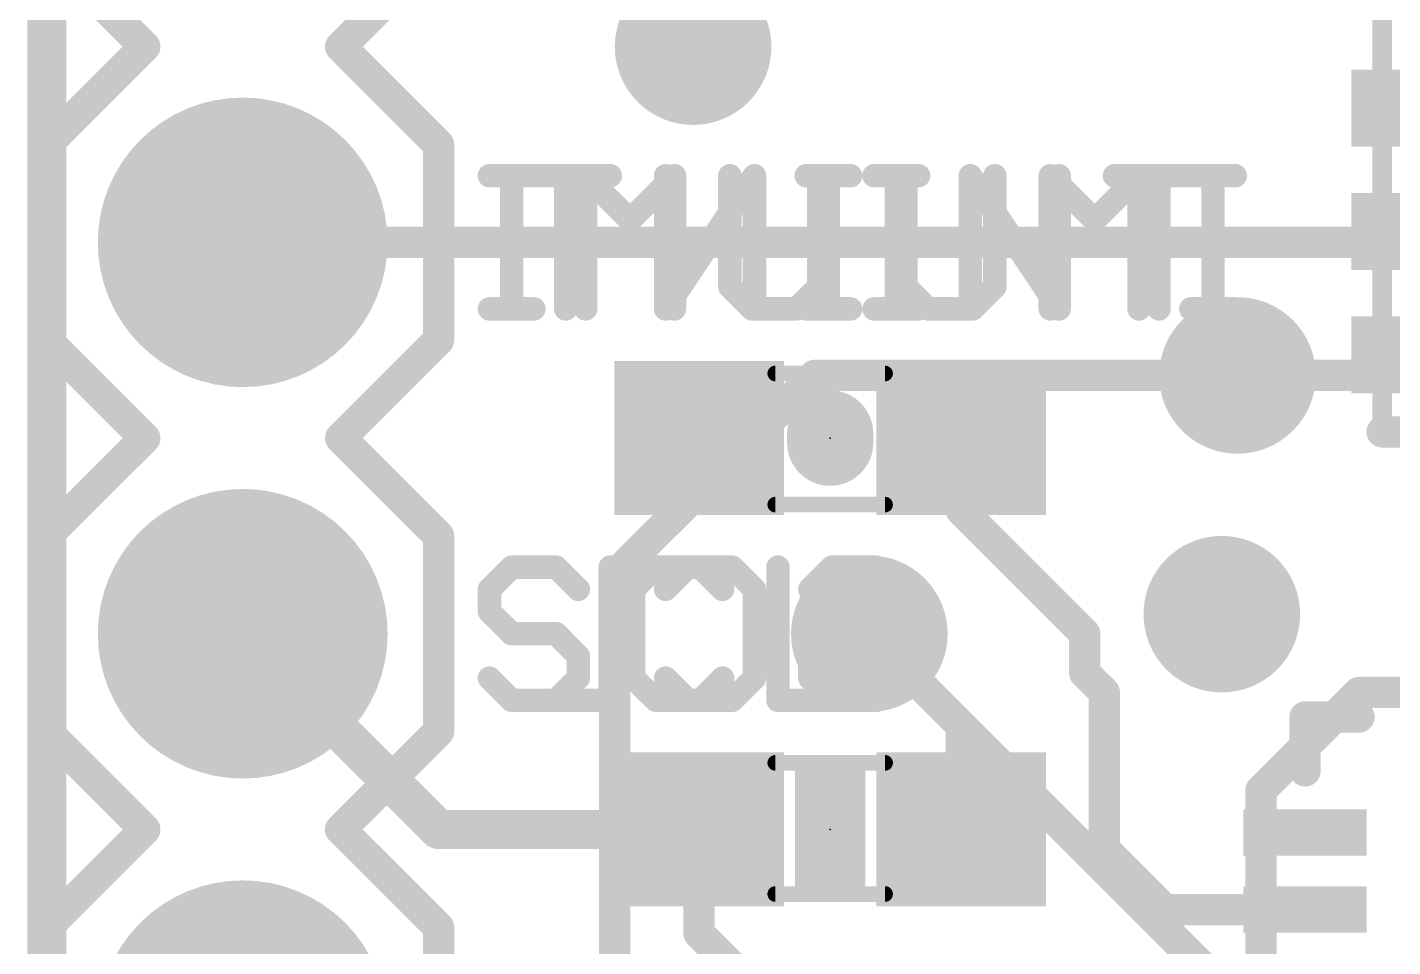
# Model space of a CAD drawing. Extents: x -3.8 to 20.4, y -39.4 to 28.1.
# Drawn here: x -0.13 to 8.73, y 11.94 to 17.91 of the extents above; entities that cross this region are included whole.
import ezdxf

# ---------------------------------------------------------------- set-up
doc = ezdxf.new("R2010")
doc.units = 0
for name, color, linetype in [('1', 12, 'CONTINUOUS'), ('16', 132, 'CONTINUOUS'), ('17', 110, 'CONTINUOUS'), ('18', 110, 'CONTINUOUS'), ('20', 53, 'CONTINUOUS'), ('21', 41, 'CONTINUOUS'), ('22', 40, 'CONTINUOUS'), ('23', 53, 'CONTINUOUS'), ('51', 53, 'CONTINUOUS')]:
    doc.layers.add(name, color=color, linetype=linetype)

# ---------------------------------------------------------------- blocks, each defined once
blk = doc.blocks.new('RECT')
blk.add_solid([(-0.5, -0.5), (0.5, -0.5), (-0.5, 0.5), (0.5, 0.5)])
blk = doc.blocks.new('ROUNDP')
at = {"const_width": 0.5}
blk.add_lwpolyline([(0, -0.25, 1), (0, 0.25, 1), (0, -0.25)], format="xyb", dxfattribs=at)
blk = doc.blocks.new('ROUNDV')
at = {"const_width": 0.5}
blk.add_lwpolyline([(0, -0.25, 1), (0, 0.25, 1), (0, -0.25)], format="xyb", dxfattribs=at)

msp = doc.modelspace()

# ---------------------------------------------------------------- linework, layer by layer
at = {"layer": '1'}
for points, const_width in [([(0, 0), (0, 27.94)], 0.254), ([(8.5344, 15.6464), (9.06, 15.78)], 0.2032), ([(7.7216, 15.6464), (8.5344, 15.6464)], 0.2032), ([(5.93, 14.771), (5.93, 15.24)], 0.2032), ([(6.731, 13.97), (5.93, 14.771)], 0.2032), ([(1.27, 13.97), (2.54, 12.7)], 0.254), ([(5.334, 13.97), (5.93, 13.374)], 0.2032), ([(6.731, 13.716), (6.731, 13.97)], 0.2032), ([(6.858, 13.589), (6.731, 13.716)], 0.2032), ([(6.858, 12.7), (6.858, 13.589)], 0.2032), ([(5.93, 13.374), (5.93, 12.7)], 0.2032), ([(2.54, 12.7), (3.048, 12.7)], 0.254), ([(3.048, 12.7), (3.175, 12.7)], 0.254), ([(3.175, 12.7), (4.23, 12.7)], 0.254), ([(4.23, 12.7), (4.23, 12.026)], 0.2032), ([(6.858, 12.573), (6.858, 12.7)], 0.2032), ([(6.858, 12.573), (6.985, 12.446)], 0.2032), ([(6.985, 12.446), (7.251, 12.18)], 0.2032), ([(7.251, 12.18), (8.16, 12.18)], 0.2032), ([(4.23, 12.026), (4.953, 11.303)], 0.2032)]:
    msp.add_lwpolyline(points, dxfattribs=dict(at, const_width=const_width))
for points, const_width in [([(7.7216, 15.6972, 1), (7.7216, 15.5956)], 0.1016), ([(8.5219, 15.6956, 1), (8.5469, 15.5972)], 0.1016), ([(8.5344, 15.5956, 1), (8.5344, 15.6972)], 0.1016), ([(5.9808, 15.24, 1), (5.8792, 15.24)], 0.1016), ([(5.9659, 14.8069, 1), (5.8941, 14.7351)], 0.1016), ([(5.8792, 14.771, 1), (5.9808, 14.771)], 0.1016), ([(1.3149, 14.0149, 1), (1.2251, 13.9251)], 0.127), ([(5.3699, 14.0059, 1), (5.2981, 13.9341)], 0.1016), ([(6.7818, 13.97, 1), (6.6802, 13.97)], 0.1016), ([(6.6951, 13.9341, 1), (6.7669, 14.0059)], 0.1016), ([(6.7669, 13.7519, 1), (6.6951, 13.6801)], 0.1016), ([(6.6802, 13.716, 1), (6.7818, 13.716)], 0.1016), ([(6.9088, 13.589, 1), (6.8072, 13.589)], 0.1016), ([(6.8221, 13.5531, 1), (6.8939, 13.6249)], 0.1016), ([(5.9808, 13.374, 1), (5.8792, 13.374)], 0.1016), ([(5.8941, 13.3381, 1), (5.9659, 13.4099)], 0.1016), ([(2.54, 12.7635, 1), (2.54, 12.6365)], 0.127), ([(2.4951, 12.6551, 1), (2.5849, 12.7449)], 0.127), ([(3.048, 12.7635, 1), (3.048, 12.6365)], 0.127), ([(3.048, 12.6365, 1), (3.048, 12.7635)], 0.127), ([(3.175, 12.7635, 1), (3.175, 12.6365)], 0.127), ([(3.175, 12.6365, 1), (3.175, 12.7635)], 0.127), ([(4.2808, 12.7, 1), (4.1792, 12.7)], 0.1016), ([(4.23, 12.6365, 1), (4.23, 12.7635)], 0.127), ([(6.9088, 12.7, 1), (6.8072, 12.7)], 0.1016), ([(5.8792, 12.7, 1), (5.9808, 12.7)], 0.1016), ([(6.8072, 12.7, 1), (6.9088, 12.7)], 0.1016), ([(6.8939, 12.6089, 1), (6.8221, 12.5371)], 0.1016), ([(6.8072, 12.573, 1), (6.9088, 12.573)], 0.1016), ([(7.0209, 12.4819, 1), (6.9491, 12.4101)], 0.1016), ([(6.9491, 12.4101, 1), (7.0209, 12.4819)], 0.1016), ([(7.251, 12.2308, 1), (7.251, 12.1292)], 0.1016), ([(7.2151, 12.1441, 1), (7.2869, 12.2159)], 0.1016), ([(8.16, 12.1292, 1), (8.16, 12.2308)], 0.1016), ([(4.2659, 12.0619, 1), (4.1941, 11.9901)], 0.1016), ([(4.1792, 12.026, 1), (4.2808, 12.026)], 0.1016)]:
    msp.add_lwpolyline(points, format="xyb", dxfattribs=dict(at, const_width=const_width))
at = {"layer": '16'}
for points, const_width in [([(0, 0), (0, 27.94)], 0.254), ([(1.27, 16.51), (16.256, 16.51)], 0.2032), ([(4.826, 15.494), (4.9784, 15.6464)], 0.2032), ([(4.9784, 15.6464), (7.7216, 15.6464)], 0.2032), ([(3.683, 14.351), (4.826, 15.494)], 0.2032), ([(3.683, 9.271), (3.683, 14.351)], 0.2032), ([(5.715, 13.589), (5.334, 13.97)], 0.2032), ([(7.874, 11.43), (5.715, 13.589)], 0.2032), ([(7.9248, 13.0048), (8.509, 13.589)], 0.2032), ([(8.509, 13.589), (10.033, 13.589)], 0.2032), ([(7.874, 12.954), (7.9248, 13.0048)], 0.2032), ([(7.874, 11.43), (7.874, 12.954)], 0.2032)]:
    msp.add_lwpolyline(points, dxfattribs=dict(at, const_width=const_width))
at = {"layer": '16', "const_width": 0.1016}
for points in [[(1.27, 16.5608, 1), (1.27, 16.4592)], [(4.9784, 15.6972, 1), (4.9784, 15.5956)], [(5.0143, 15.6105, 1), (4.9425, 15.6823)], [(7.7216, 15.5956, 1), (7.7216, 15.6972)], [(4.8619, 15.4581, 1), (4.7901, 15.5299)], [(4.7901, 15.5299, 1), (4.8619, 15.4581)], [(3.7338, 14.351, 1), (3.6322, 14.351)], [(3.6471, 14.3869, 1), (3.7189, 14.3151)], [(5.3699, 14.0059, 1), (5.2981, 13.9341)], [(5.7509, 13.6249, 1), (5.6791, 13.5531)], [(5.6791, 13.5531, 1), (5.7509, 13.6249)], [(8.509, 13.6398, 1), (8.509, 13.5382)], [(8.5449, 13.5531, 1), (8.4731, 13.6249)], [(7.9607, 12.9689, 1), (7.8889, 13.0407)], [(7.9248, 12.954, 1), (7.8232, 12.954)], [(7.8381, 12.9899, 1), (7.9099, 12.9181)], [(7.8889, 13.0407, 1), (7.9607, 12.9689)]]:
    msp.add_lwpolyline(points, format="xyb", dxfattribs=at)
at = {"layer": '20', "const_width": 0.254}
msp.add_lwpolyline([(0, 0), (0, 27.94)], dxfattribs=at)
at = {"layer": '21'}
for points, const_width in [([(0.635, 17.78), (0, 18.415)], 0.2032), ([(2.54, 18.415), (1.905, 17.78)], 0.2032), ([(0, 17.145), (0.635, 17.78)], 0.2032), ([(1.905, 17.78), (2.54, 17.145)], 0.2032), ([(0, 15.875), (0, 17.145)], 0.2032), ([(2.54, 17.145), (2.54, 15.875)], 0.2032), ([(2.8702, 16.9425), (3.1583, 16.9425)], 0.1524), ([(3.0143, 16.0782), (3.0143, 16.9425)], 0.1524), ([(3.4939, 16.0782), (3.4939, 16.9425)], 0.1524), ([(3.4939, 16.9425), (3.782, 16.6544)], 0.1524), ([(3.782, 16.6544), (4.0701, 16.9425)], 0.1524), ([(4.0701, 16.9425), (4.0701, 16.0782)], 0.1524), ([(4.4294, 16.9425), (4.4294, 16.2223)], 0.1524), ([(5.0056, 16.2223), (5.0056, 16.9425)], 0.1524), ([(5.3649, 16.9425), (5.653, 16.9425)], 0.1524), ([(5.509, 16.0782), (5.509, 16.9425)], 0.1524), ([(5.9886, 16.0782), (5.9886, 16.9425)], 0.1524), ([(5.9886, 16.9425), (6.5648, 16.0782)], 0.1524), ([(6.5648, 16.0782), (6.5648, 16.9425)], 0.1524), ([(6.9241, 16.9425), (7.5003, 16.9425)], 0.1524), ([(7.2122, 16.0782), (7.2122, 16.9425)], 0.1524), ([(4.4294, 16.2223), (4.5735, 16.0782)], 0.1524), ([(4.8616, 16.0782), (5.0056, 16.2223)], 0.1524), ([(2.8702, 16.0782), (3.1583, 16.0782)], 0.1524), ([(4.5735, 16.0782), (4.8616, 16.0782)], 0.1524), ([(5.3649, 16.0782), (5.653, 16.0782)], 0.1524), ([(0.635, 15.24), (0, 15.875)], 0.2032), ([(2.54, 15.875), (1.905, 15.24)], 0.2032), ([(5.08, 15.2095), (5.08, 15.2705)], 0.5588), ([(0, 14.605), (0.635, 15.24)], 0.2032), ([(1.905, 15.24), (2.54, 14.605)], 0.2032), ([(9.46, 15.28), (8.66, 15.28)], 0.2032), ([(0, 13.335), (0, 14.605)], 0.2032), ([(2.54, 14.605), (2.54, 13.335)], 0.2032), ([(3.0143, 14.4025), (2.8702, 14.2585)], 0.1524), ([(3.3024, 14.4025), (3.0143, 14.4025)], 0.1524), ([(3.4464, 14.2585), (3.3024, 14.4025)], 0.1524), ([(3.9498, 14.4025), (3.8057, 14.2585)], 0.1524), ([(4.2379, 14.4025), (3.9498, 14.4025)], 0.1524), ([(4.3819, 14.2585), (4.2379, 14.4025)], 0.1524), ([(4.7412, 14.4025), (4.7412, 13.5382)], 0.1524), ([(2.8702, 14.2585), (2.8702, 14.1144)], 0.1524), ([(3.8057, 14.2585), (3.8057, 13.6823)], 0.1524), ([(2.8702, 14.1144), (3.0143, 13.9704)], 0.1524), ([(3.0143, 13.9704), (3.3024, 13.9704)], 0.1524), ([(3.3024, 13.9704), (3.4464, 13.8263)], 0.1524), ([(3.4464, 13.8263), (3.4464, 13.6823)], 0.1524), ([(3.0143, 13.5382), (2.8702, 13.6823)], 0.1524), ([(3.4464, 13.6823), (3.3024, 13.5382)], 0.1524), ([(3.8057, 13.6823), (3.9498, 13.5382)], 0.1524), ([(4.2379, 13.5382), (4.3819, 13.6823)], 0.1524), ([(3.3024, 13.5382), (3.0143, 13.5382)], 0.1524), ([(3.9498, 13.5382), (4.2379, 13.5382)], 0.1524), ([(4.7412, 13.5382), (5.3175, 13.5382)], 0.1524), ([(8.51, 13.43), (8.16, 13.43)], 0.2032), ([(8.16, 13.43), (8.16, 13.08)], 0.2032), ([(0, 13.335), (0.635, 12.7)], 0.2032), ([(1.905, 12.7), (2.54, 13.335)], 0.2032), ([(0, 12.065), (0.635, 12.7)], 0.2032), ([(1.905, 12.7), (2.54, 12.065)], 0.2032), ([(0, 10.795), (0, 12.065)], 0.2032), ([(2.54, 12.065), (2.54, 10.795)], 0.2032)]:
    msp.add_lwpolyline(points, dxfattribs=dict(at, const_width=const_width))
for points, const_width in [([(0.6709, 17.7441, 1), (0.5991, 17.8159)], 0.1016), ([(0.5991, 17.7441, 1), (0.6709, 17.8159)], 0.1016), ([(1.9409, 17.8159, 1), (1.8691, 17.7441)], 0.1016), ([(1.8691, 17.8159, 1), (1.9409, 17.7441)], 0.1016), ([(0.0508, 17.145, 1), (-0.0508, 17.145)], 0.1016), ([(-0.0359, 17.1809, 1), (0.0359, 17.1091)], 0.1016), ([(2.5908, 17.145, 1), (2.4892, 17.145)], 0.1016), ([(2.5041, 17.1091, 1), (2.5759, 17.1809)], 0.1016), ([(2.8702, 16.9806, 1), (2.8702, 16.9044)], 0.0762), ([(3.0524, 16.9425, 1), (2.9762, 16.9425)], 0.0762), ([(3.1583, 16.9044, 1), (3.1583, 16.9806)], 0.0762), ([(3.5208, 16.9695, 1), (3.4669, 16.9156)], 0.0762), ([(3.532, 16.9425, 1), (3.4558, 16.9425)], 0.0762), ([(4.1082, 16.9425, 1), (4.032, 16.9425)], 0.0762), ([(4.097, 16.9156, 1), (4.0432, 16.9695)], 0.0762), ([(4.4675, 16.9425, 1), (4.3913, 16.9425)], 0.0762), ([(5.0437, 16.9425, 1), (4.9675, 16.9425)], 0.0762), ([(5.3649, 16.9806, 1), (5.3649, 16.9044)], 0.0762), ([(5.5471, 16.9425, 1), (5.4709, 16.9425)], 0.0762), ([(5.653, 16.9044, 1), (5.653, 16.9806)], 0.0762), ([(6.0203, 16.9637, 1), (5.9569, 16.9214)], 0.0762), ([(6.0267, 16.9425, 1), (5.9505, 16.9425)], 0.0762), ([(6.6029, 16.9425, 1), (6.5267, 16.9425)], 0.0762), ([(6.9241, 16.9806, 1), (6.9241, 16.9044)], 0.0762), ([(7.2503, 16.9425, 1), (7.1741, 16.9425)], 0.0762), ([(7.5003, 16.9044, 1), (7.5003, 16.9806)], 0.0762), ([(3.755, 16.6814, 1), (3.8089, 16.6275)], 0.0762), ([(3.755, 16.6275, 1), (3.8089, 16.6814)], 0.0762), ([(4.4563, 16.2492, 1), (4.4025, 16.1953)], 0.0762), ([(5.0326, 16.1953, 1), (4.9787, 16.2492)], 0.0762), ([(4.3913, 16.2223, 1), (4.4675, 16.2223)], 0.0762), ([(4.9675, 16.2223, 1), (5.0437, 16.2223)], 0.0762), ([(2.8702, 16.1163, 1), (2.8702, 16.0401)], 0.0762), ([(3.1583, 16.0401, 1), (3.1583, 16.1163)], 0.0762), ([(4.5735, 16.1163, 1), (4.5735, 16.0401)], 0.0762), ([(4.5465, 16.0513, 1), (4.6004, 16.1051)], 0.0762), ([(4.8346, 16.1051, 1), (4.8885, 16.0513)], 0.0762), ([(4.8616, 16.0401, 1), (4.8616, 16.1163)], 0.0762), ([(5.3649, 16.1163, 1), (5.3649, 16.0401)], 0.0762), ([(5.653, 16.0401, 1), (5.653, 16.1163)], 0.0762), ([(6.5331, 16.0571, 1), (6.5965, 16.0993)], 0.0762), ([(2.9762, 16.0782, 1), (3.0524, 16.0782)], 0.0762), ([(3.4558, 16.0782, 1), (3.532, 16.0782)], 0.0762), ([(4.032, 16.0782, 1), (4.1082, 16.0782)], 0.0762), ([(5.4709, 16.0782, 1), (5.5471, 16.0782)], 0.0762), ([(5.9505, 16.0782, 1), (6.0267, 16.0782)], 0.0762), ([(6.5267, 16.0782, 1), (6.6029, 16.0782)], 0.0762), ([(7.1741, 16.0782, 1), (7.2503, 16.0782)], 0.0762), ([(0.0359, 15.9109, 1), (-0.0359, 15.8391)], 0.1016), ([(2.5759, 15.8391, 1), (2.5041, 15.9109)], 0.1016), ([(-0.0508, 15.875, 1), (0.0508, 15.875)], 0.1016), ([(2.4892, 15.875, 1), (2.5908, 15.875)], 0.1016), ([(5.2197, 15.2705, 1), (4.9403, 15.2705)], 0.2794), ([(0.6709, 15.2041, 1), (0.5991, 15.2759)], 0.1016), ([(0.5991, 15.2041, 1), (0.6709, 15.2759)], 0.1016), ([(1.9409, 15.2759, 1), (1.8691, 15.2041)], 0.1016), ([(1.8691, 15.2759, 1), (1.9409, 15.2041)], 0.1016), ([(4.9403, 15.2095, 1), (5.2197, 15.2095)], 0.2794), ([(8.66, 15.3308, 1), (8.66, 15.2292)], 0.1016), ([(0.0508, 14.605, 1), (-0.0508, 14.605)], 0.1016), ([(2.5908, 14.605, 1), (2.4892, 14.605)], 0.1016), ([(-0.0359, 14.6409, 1), (0.0359, 14.5691)], 0.1016), ([(2.5041, 14.5691, 1), (2.5759, 14.6409)], 0.1016), ([(3.0143, 14.4406, 1), (3.0143, 14.3644)], 0.0762), ([(3.0412, 14.3756, 1), (2.9873, 14.4295)], 0.0762), ([(3.3293, 14.4295, 1), (3.2754, 14.3756)], 0.0762), ([(3.3024, 14.3644, 1), (3.3024, 14.4406)], 0.0762), ([(3.9498, 14.4406, 1), (3.9498, 14.3644)], 0.0762), ([(3.9767, 14.3756, 1), (3.9228, 14.4295)], 0.0762), ([(4.2648, 14.4295, 1), (4.2109, 14.3756)], 0.0762), ([(4.2379, 14.3644, 1), (4.2379, 14.4406)], 0.0762), ([(4.7793, 14.4025, 1), (4.7031, 14.4025)], 0.0762), ([(2.9083, 14.2585, 1), (2.8321, 14.2585)], 0.0762), ([(2.8433, 14.2854, 1), (2.8971, 14.2315)], 0.0762), ([(3.4195, 14.2315, 1), (3.4734, 14.2854)], 0.0762), ([(3.8438, 14.2585, 1), (3.7676, 14.2585)], 0.0762), ([(3.7788, 14.2854, 1), (3.8327, 14.2315)], 0.0762), ([(4.355, 14.2315, 1), (4.4089, 14.2854)], 0.0762), ([(2.8971, 14.1414, 1), (2.8433, 14.0875)], 0.0762), ([(2.8321, 14.1144, 1), (2.9083, 14.1144)], 0.0762), ([(3.0143, 14.0085, 1), (3.0143, 13.9323)], 0.0762), ([(2.9873, 13.9434, 1), (3.0412, 13.9973)], 0.0762), ([(3.3293, 13.9973, 1), (3.2754, 13.9434)], 0.0762), ([(3.3024, 13.9323, 1), (3.3024, 14.0085)], 0.0762), ([(3.4845, 13.8263, 1), (3.4083, 13.8263)], 0.0762), ([(3.4195, 13.7994, 1), (3.4734, 13.8533)], 0.0762), ([(2.8971, 13.7092, 1), (2.8433, 13.6553)], 0.0762), ([(3.4734, 13.6553, 1), (3.4195, 13.7092)], 0.0762), ([(3.8327, 13.7092, 1), (3.7788, 13.6553)], 0.0762), ([(4.4089, 13.6553, 1), (4.355, 13.7092)], 0.0762), ([(3.4083, 13.6823, 1), (3.4845, 13.6823)], 0.0762), ([(3.7676, 13.6823, 1), (3.8438, 13.6823)], 0.0762), ([(3.0143, 13.5763, 1), (3.0143, 13.5001)], 0.0762), ([(2.9873, 13.5113, 1), (3.0412, 13.5651)], 0.0762), ([(3.2754, 13.5651, 1), (3.3293, 13.5113)], 0.0762), ([(3.3024, 13.5001, 1), (3.3024, 13.5763)], 0.0762), ([(3.9498, 13.5763, 1), (3.9498, 13.5001)], 0.0762), ([(3.9228, 13.5113, 1), (3.9767, 13.5651)], 0.0762), ([(4.2109, 13.5651, 1), (4.2648, 13.5113)], 0.0762), ([(4.2379, 13.5001, 1), (4.2379, 13.5763)], 0.0762), ([(4.7412, 13.5763, 1), (4.7412, 13.5001)], 0.0762), ([(4.7031, 13.5382, 1), (4.7793, 13.5382)], 0.0762), ([(5.3175, 13.5001, 1), (5.3175, 13.5763)], 0.0762), ([(8.16, 13.4808, 1), (8.16, 13.3792)], 0.1016), ([(8.2108, 13.43, 1), (8.1092, 13.43)], 0.1016), ([(8.51, 13.3792, 1), (8.51, 13.4808)], 0.1016), ([(0.0359, 13.3709, 1), (-0.0359, 13.2991)], 0.1016), ([(-0.0508, 13.335, 1), (0.0508, 13.335)], 0.1016), ([(2.4892, 13.335, 1), (2.5908, 13.335)], 0.1016), ([(2.5759, 13.2991, 1), (2.5041, 13.3709)], 0.1016), ([(8.1092, 13.08, 1), (8.2108, 13.08)], 0.1016), ([(0.6709, 12.6641, 1), (0.5991, 12.7359)], 0.1016), ([(0.5991, 12.6641, 1), (0.6709, 12.7359)], 0.1016), ([(1.9409, 12.7359, 1), (1.8691, 12.6641)], 0.1016), ([(1.8691, 12.7359, 1), (1.9409, 12.6641)], 0.1016), ([(0.0508, 12.065, 1), (-0.0508, 12.065)], 0.1016), ([(-0.0359, 12.1009, 1), (0.0359, 12.0291)], 0.1016), ([(2.5908, 12.065, 1), (2.4892, 12.065)], 0.1016), ([(2.5041, 12.0291, 1), (2.5759, 12.1009)], 0.1016)]:
    msp.add_lwpolyline(points, format="xyb", dxfattribs=dict(at, const_width=const_width))
at = {"layer": '22', "const_width": 0.1524}
for points in [[(3.6533, 16.9425), (3.0771, 16.9425)], [(3.3652, 16.0782), (3.3652, 16.9425)], [(4.5888, 16.9425), (4.0126, 16.0782)], [(4.0126, 16.0782), (4.0126, 16.9425)], [(4.5888, 16.0782), (4.5888, 16.9425)], [(5.2125, 16.9425), (4.9244, 16.9425)], [(5.0685, 16.0782), (5.0685, 16.9425)], [(5.5718, 16.2223), (5.5718, 16.9425)], [(6.148, 16.9425), (6.148, 16.2223)], [(6.7954, 16.6544), (6.5073, 16.9425)], [(6.5073, 16.9425), (6.5073, 16.0782)], [(7.0836, 16.9425), (6.7954, 16.6544)], [(7.0836, 16.0782), (7.0836, 16.9425)], [(7.7072, 16.9425), (7.4191, 16.9425)], [(7.5632, 16.0782), (7.5632, 16.9425)], [(5.7159, 16.0782), (5.5718, 16.2223)], [(6.148, 16.2223), (6.004, 16.0782)], [(5.2125, 16.0782), (4.9244, 16.0782)], [(6.004, 16.0782), (5.7159, 16.0782)], [(7.7072, 16.0782), (7.4191, 16.0782)], [(3.6533, 14.4025), (3.6533, 13.5382)], [(4.0126, 14.2585), (4.1567, 14.4025)], [(4.1567, 14.4025), (4.4448, 14.4025)], [(4.4448, 14.4025), (4.5888, 14.2585)], [(4.9481, 14.2585), (5.0922, 14.4025)], [(5.0922, 14.4025), (5.3803, 14.4025)], [(5.3803, 14.4025), (5.5244, 14.2585)], [(4.5888, 14.2585), (4.5888, 13.6823)], [(5.5244, 14.2585), (5.5244, 14.1144)], [(5.5244, 14.1144), (5.3803, 13.9704)], [(5.0922, 13.9704), (4.9481, 13.8263)], [(5.3803, 13.9704), (5.0922, 13.9704)], [(4.9481, 13.8263), (4.9481, 13.6823)], [(4.1567, 13.5382), (4.0126, 13.6823)], [(4.5888, 13.6823), (4.4448, 13.5382)], [(4.9481, 13.6823), (5.0922, 13.5382)], [(5.3803, 13.5382), (5.5244, 13.6823)], [(3.6533, 13.5382), (3.0771, 13.5382)], [(4.4448, 13.5382), (4.1567, 13.5382)], [(5.0922, 13.5382), (5.3803, 13.5382)]]:
    msp.add_lwpolyline(points, dxfattribs=at)
at = {"layer": '22', "const_width": 0.0762}
for points in [[(3.0771, 16.9806, 1), (3.0771, 16.9044)], [(3.4033, 16.9425, 1), (3.3271, 16.9425)], [(3.6533, 16.9044, 1), (3.6533, 16.9806)], [(4.0507, 16.9425, 1), (3.9745, 16.9425)], [(4.6269, 16.9425, 1), (4.5507, 16.9425)], [(4.6205, 16.9214, 1), (4.5571, 16.9637)], [(4.9244, 16.9806, 1), (4.9244, 16.9044)], [(5.1066, 16.9425, 1), (5.0304, 16.9425)], [(5.2125, 16.9044, 1), (5.2125, 16.9806)], [(5.6099, 16.9425, 1), (5.5337, 16.9425)], [(6.1861, 16.9425, 1), (6.1099, 16.9425)], [(6.5343, 16.9695, 1), (6.4804, 16.9156)], [(6.5454, 16.9425, 1), (6.4692, 16.9425)], [(7.1217, 16.9425, 1), (7.0455, 16.9425)], [(7.1105, 16.9156, 1), (7.0566, 16.9695)], [(7.4191, 16.9806, 1), (7.4191, 16.9044)], [(7.6013, 16.9425, 1), (7.5251, 16.9425)], [(7.7072, 16.9044, 1), (7.7072, 16.9806)], [(6.7685, 16.6814, 1), (6.8224, 16.6275)], [(6.7685, 16.6275, 1), (6.8224, 16.6814)], [(5.5988, 16.2492, 1), (5.5449, 16.1953)], [(6.175, 16.1953, 1), (6.1211, 16.2492)], [(5.5337, 16.2223, 1), (5.6099, 16.2223)], [(6.1099, 16.2223, 1), (6.1861, 16.2223)], [(3.9809, 16.0993, 1), (4.0443, 16.0571)], [(4.9244, 16.1163, 1), (4.9244, 16.0401)], [(5.2125, 16.0401, 1), (5.2125, 16.1163)], [(5.7159, 16.1163, 1), (5.7159, 16.0401)], [(5.6889, 16.0513, 1), (5.7428, 16.1051)], [(5.977, 16.1051, 1), (6.0309, 16.0513)], [(6.004, 16.0401, 1), (6.004, 16.1163)], [(7.4191, 16.1163, 1), (7.4191, 16.0401)], [(7.7072, 16.0401, 1), (7.7072, 16.1163)], [(3.3271, 16.0782, 1), (3.4033, 16.0782)], [(3.9745, 16.0782, 1), (4.0507, 16.0782)], [(4.5507, 16.0782, 1), (4.6269, 16.0782)], [(5.0304, 16.0782, 1), (5.1066, 16.0782)], [(6.4692, 16.0782, 1), (6.5454, 16.0782)], [(7.0455, 16.0782, 1), (7.1217, 16.0782)], [(7.5251, 16.0782, 1), (7.6013, 16.0782)], [(3.6914, 14.4025, 1), (3.6152, 14.4025)], [(4.1567, 14.4406, 1), (4.1567, 14.3644)], [(4.1836, 14.3756, 1), (4.1297, 14.4295)], [(4.4717, 14.4295, 1), (4.4178, 14.3756)], [(4.4448, 14.3644, 1), (4.4448, 14.4406)], [(5.0922, 14.4406, 1), (5.0922, 14.3644)], [(5.1191, 14.3756, 1), (5.0652, 14.4295)], [(5.4072, 14.4295, 1), (5.3534, 14.3756)], [(5.3803, 14.3644, 1), (5.3803, 14.4406)], [(3.9857, 14.2854, 1), (4.0396, 14.2315)], [(4.6269, 14.2585, 1), (4.5507, 14.2585)], [(4.5619, 14.2315, 1), (4.6158, 14.2854)], [(4.9212, 14.2854, 1), (4.9751, 14.2315)], [(5.5625, 14.2585, 1), (5.4863, 14.2585)], [(5.4974, 14.2315, 1), (5.5513, 14.2854)], [(5.5513, 14.0875, 1), (5.4974, 14.1414)], [(5.4863, 14.1144, 1), (5.5625, 14.1144)], [(5.0922, 14.0085, 1), (5.0922, 13.9323)], [(5.1191, 13.9434, 1), (5.0652, 13.9973)], [(5.3534, 13.9973, 1), (5.4072, 13.9434)], [(5.3803, 13.9323, 1), (5.3803, 14.0085)], [(4.9862, 13.8263, 1), (4.91, 13.8263)], [(4.9212, 13.8533, 1), (4.9751, 13.7994)], [(4.0396, 13.7092, 1), (3.9857, 13.6553)], [(4.6158, 13.6553, 1), (4.5619, 13.7092)], [(4.9751, 13.7092, 1), (4.9212, 13.6553)], [(5.5513, 13.6553, 1), (5.4974, 13.7092)], [(4.5507, 13.6823, 1), (4.6269, 13.6823)], [(4.91, 13.6823, 1), (4.9862, 13.6823)], [(3.0771, 13.5763, 1), (3.0771, 13.5001)], [(3.6152, 13.5382, 1), (3.6914, 13.5382)], [(3.6533, 13.5001, 1), (3.6533, 13.5763)], [(4.1567, 13.5763, 1), (4.1567, 13.5001)], [(4.1297, 13.5113, 1), (4.1836, 13.5651)], [(4.4178, 13.5651, 1), (4.4717, 13.5113)], [(4.4448, 13.5001, 1), (4.4448, 13.5763)], [(5.0922, 13.5763, 1), (5.0922, 13.5001)], [(5.0652, 13.5113, 1), (5.1191, 13.5651)], [(5.3534, 13.5651, 1), (5.4072, 13.5113)], [(5.3803, 13.5001, 1), (5.3803, 13.5763)]]:
    msp.add_lwpolyline(points, format="xyb", dxfattribs=at)
at = {"layer": '23'}
for p in [(5.08, 15.24), (5.08, 12.7)]:
    msp.add_point(p, dxfattribs=at)
at = {"layer": '51'}
for points, const_width in [([(8.66, 20.28), (8.66, 15.28)], 0.127), ([(5.436, 15.659), (4.724, 15.659)], 0.1016), ([(8.66, 15.28), (11.66, 15.28)], 0.127), ([(5.436, 14.808), (4.724, 14.808)], 0.1016), ([(4.724, 13.132), (5.436, 13.132)], 0.1016), ([(4.724, 12.281), (5.436, 12.281)], 0.1016)]:
    msp.add_lwpolyline(points, dxfattribs=dict(at, const_width=const_width))
for points, const_width in [([(4.724, 15.6844, 1), (4.724, 15.6336)], 0.0508), ([(5.436, 15.6336, 1), (5.436, 15.6844)], 0.0508), ([(8.66, 15.3118, 1), (8.66, 15.2483)], 0.0635), ([(8.6282, 15.28, 1), (8.6918, 15.28)], 0.0635), ([(4.724, 14.8334, 1), (4.724, 14.7826)], 0.0508), ([(5.436, 14.7826, 1), (5.436, 14.8334)], 0.0508), ([(4.724, 13.1574, 1), (4.724, 13.1066)], 0.0508), ([(5.436, 13.1066, 1), (5.436, 13.1574)], 0.0508), ([(4.724, 12.3064, 1), (4.724, 12.2556)], 0.0508), ([(5.436, 12.2556, 1), (5.436, 12.3064)], 0.0508)]:
    msp.add_lwpolyline(points, format="xyb", dxfattribs=dict(at, const_width=const_width))

# ---------------------------------------------------------------- block references
at = {"layer": '1', "xscale": 0.5, "yscale": 1.2, "rotation": 270}
for p in [(9.06, 17.38), (9.06, 16.58), (9.06, 15.78)]:
    msp.add_blockref('RECT', p, dxfattribs=at)
at = {"layer": '1', "xscale": 1.1, "rotation": 180}
for p in [(4.23, 15.24), (5.93, 15.24)]:
    msp.add_blockref('RECT', p, dxfattribs=at)
at = {"layer": '1', "xscale": 1.1}
for p in [(4.23, 12.7), (5.93, 12.7)]:
    msp.add_blockref('RECT', p, dxfattribs=at)
at = {"layer": '1', "xscale": 0.8, "yscale": 0.3}
for p in [(8.16, 12.68), (8.16, 12.18)]:
    msp.add_blockref('RECT', p, dxfattribs=at)
at = {"layer": '17', "xscale": 1.8796, "yscale": 1.8796, "rotation": 180}
for p in [(1.27, 16.51), (1.27, 16.51), (1.27, 13.97), (1.27, 13.97), (1.27, 11.43), (1.27, 11.43)]:
    msp.add_blockref('ROUNDP', p, dxfattribs=at)
at = {"layer": '18', "xscale": 1.016, "yscale": 1.016}
for p in [(4.191, 17.78), (4.191, 17.78), (7.7216, 15.6464), (7.7216, 15.6464), (7.62, 14.097), (7.62, 14.097), (5.334, 13.97), (5.334, 13.97)]:
    msp.add_blockref('ROUNDV', p, dxfattribs=at)
at = {"layer": '21', "xscale": 0.4572, "yscale": 0.762}
msp.add_blockref('RECT', (5.08, 12.7), dxfattribs=at)
at = {"layer": '51'}
for p, xscale, yscale, rotation in [((1.27, 16.51), 0.508, 0.508, 90), ((4.4998, 15.2349), 0.5001, 0.95, 180), ((5.6682, 15.2349), 0.5001, 0.95, 180), ((1.27, 13.97), 0.508, 0.508, 90)]:
    msp.add_blockref('RECT', p, dxfattribs=dict(at, xscale=xscale, yscale=yscale, rotation=rotation))
at = {"layer": '51', "xscale": 0.5001, "yscale": 0.95}
for p in [(4.4919, 12.7051), (5.6603, 12.7051)]:
    msp.add_blockref('RECT', p, dxfattribs=at)

doc.saveas('drawing.dxf')
